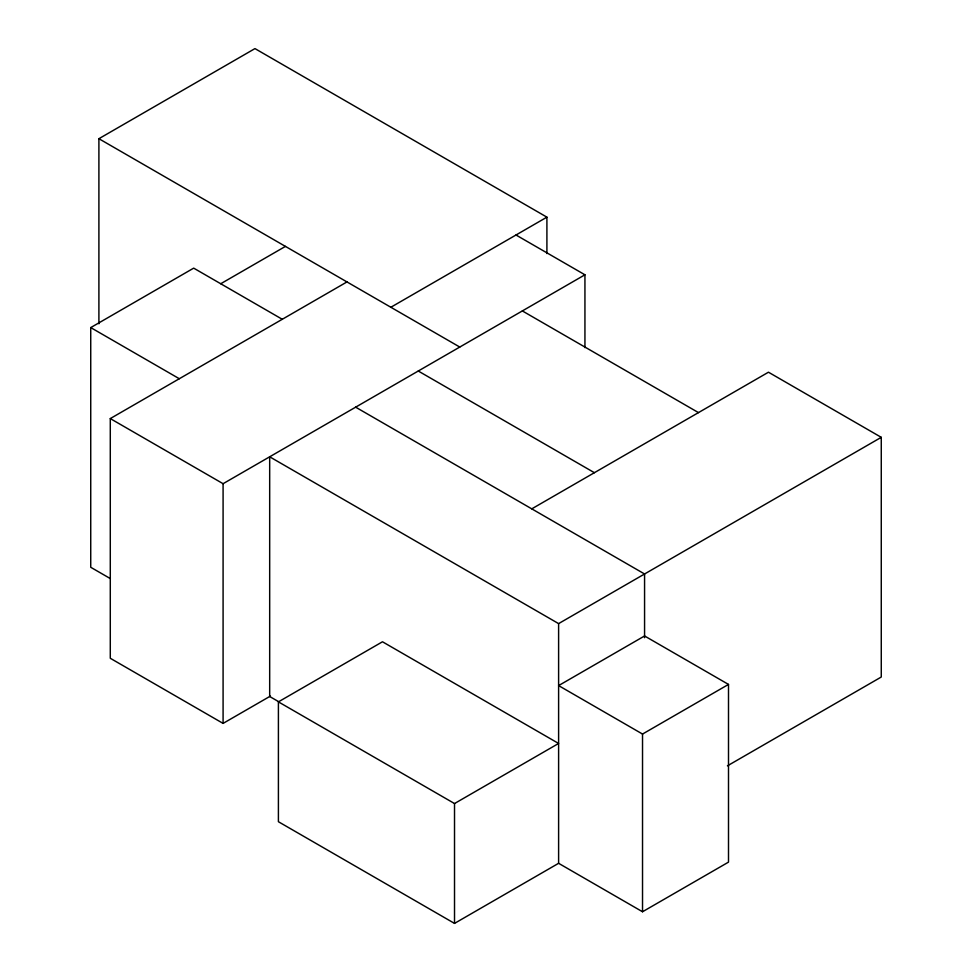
<?xml version="1.0" encoding="UTF-8"?>
<svg xmlns="http://www.w3.org/2000/svg" width="972" height="972" viewBox="0 0 972 972"><rect width="100%" height="100%" fill="white"/><g stroke="black" fill="none" stroke-linecap="round" stroke-linejoin="round"><path stroke-width="1.46" d="M98.901 323.773L98.901 138.704L254.956 48.6L546.908 217.157L546.908 253.571M110.273 578.559L90.736 567.284L90.736 327.588L193.695 268.138L282.281 319.29M220.729 283.751L285.44 246.39M270.423 696.073L223.086 723.399L110.286 658.275L110.286 418.58L346.98 281.929M390.853 307.261L546.908 217.157M110.286 418.58L223.086 483.704L584.937 274.797L584.937 347.624M531.769 508.854L768.463 372.203L881.264 437.327L881.264 677.022L727.421 765.839M278.405 701.869L382.482 641.775L558.608 743.459L454.519 803.552L278.405 701.869L278.405 821.717L454.519 923.4L558.608 863.306L642.528 911.76L728.502 862.128L728.502 684.422L644.57 635.967L558.608 685.6L642.528 734.054L728.502 684.422M278.879 701.808L269.681 696.499L269.681 456.804L558.608 623.611L881.264 437.327M515.998 235.005L584.937 274.797M522.353 310.931L698.479 412.614M98.901 138.704L459.78 347.053M418.276 371.025L594.39 472.696M355.655 407.171L644.57 573.978L644.57 637.693M90.736 327.588L179.31 378.728M642.528 734.054L642.528 911.76M558.608 623.611L558.608 863.306M454.519 803.552L454.519 923.4M223.086 483.704L223.086 723.399"/></g></svg>
